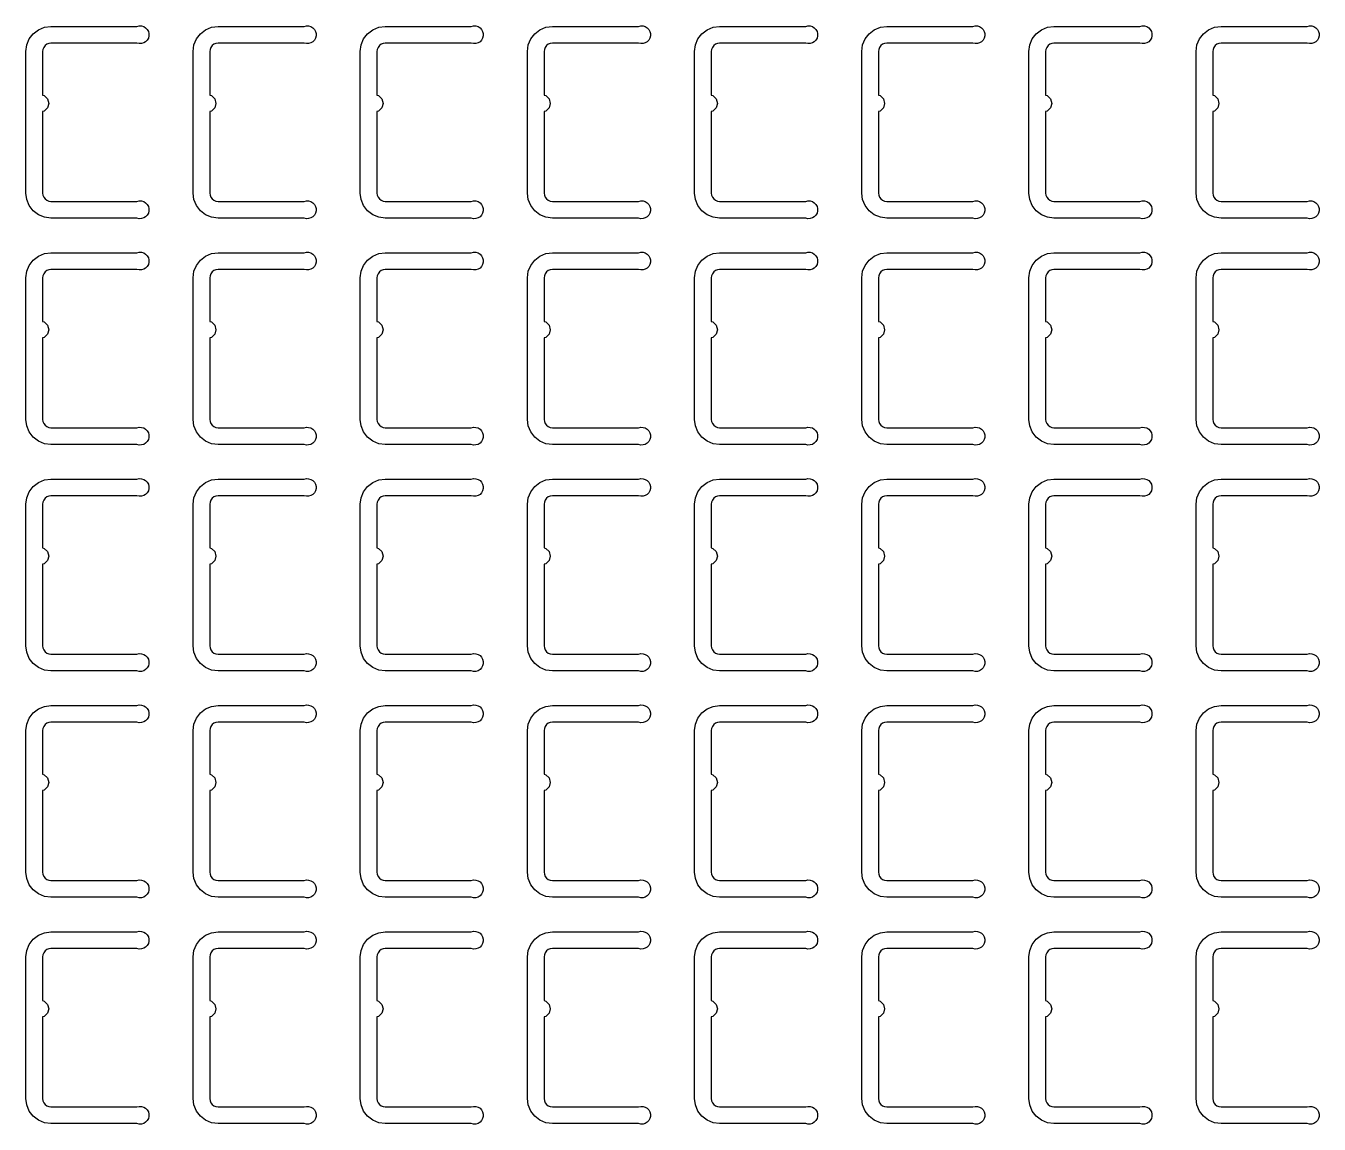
# Model space of a CAD drawing. Extents: x 11 to 212, y 11 to 212.
# Drawn here: x 65.55 to 79.21, y 73.17 to 84.75 of the extents above; entities that cross this region are included whole.
import ezdxf

# ---------------------------------------------------------------- set-up
doc = ezdxf.new("R2010")
doc.units = 0
doc.layers.add('L4', color=7, linetype='continuous')

msp = doc.modelspace()

# ---------------------------------------------------------------- linework, layer by layer
at = {"layer": 'L4'}
for points in [[(66.726, 82.9), (66.75, 82.905), (66.774, 82.905), (66.797, 82.898), (66.817, 82.885), (66.834, 82.868), (66.846, 82.847), (66.852, 82.824), (66.852, 82.8), (66.846, 82.776), (66.834, 82.755), (66.817, 82.738), (66.797, 82.726), (66.774, 82.719), (66.75, 82.718), (66.726, 82.724), (65.818, 82.724), (65.749, 82.733), (65.685, 82.759), (65.63, 82.801), (65.588, 82.856), (65.562, 82.92), (65.553, 82.988), (65.553, 84.482), (65.562, 84.551), (65.588, 84.615), (65.63, 84.67), (65.685, 84.712), (65.749, 84.738), (65.818, 84.747), (66.726, 84.747), (66.75, 84.752), (66.774, 84.752), (66.797, 84.745), (66.817, 84.732), (66.834, 84.715), (66.846, 84.694), (66.852, 84.671), (66.852, 84.647), (66.846, 84.623), (66.834, 84.602), (66.817, 84.585), (66.797, 84.573), (66.774, 84.566), (66.75, 84.565), (66.726, 84.571), (65.818, 84.571), (65.795, 84.568), (65.774, 84.559), (65.755, 84.545), (65.741, 84.526), (65.732, 84.505), (65.729, 84.482), (65.729, 84.022), (65.747, 84.017), (65.782, 83.982), (65.794, 83.935), (65.782, 83.888), (65.747, 83.854), (65.729, 83.849), (65.729, 82.988), (65.732, 82.965), (65.741, 82.944), (65.755, 82.926), (65.774, 82.912), (65.795, 82.903), (65.818, 82.9)], [(68.491, 82.9), (68.514, 82.905), (68.538, 82.905), (68.561, 82.898), (68.582, 82.885), (68.599, 82.868), (68.611, 82.847), (68.617, 82.824), (68.617, 82.8), (68.611, 82.776), (68.599, 82.755), (68.582, 82.738), (68.561, 82.726), (68.538, 82.719), (68.514, 82.718), (68.491, 82.724), (67.582, 82.724), (67.514, 82.733), (67.45, 82.759), (67.395, 82.801), (67.353, 82.856), (67.327, 82.92), (67.318, 82.988), (67.318, 84.482), (67.327, 84.551), (67.353, 84.615), (67.395, 84.67), (67.45, 84.712), (67.514, 84.738), (67.582, 84.747), (68.491, 84.747), (68.514, 84.752), (68.538, 84.752), (68.561, 84.745), (68.582, 84.732), (68.599, 84.715), (68.611, 84.694), (68.617, 84.671), (68.617, 84.647), (68.611, 84.623), (68.599, 84.602), (68.582, 84.585), (68.561, 84.573), (68.538, 84.566), (68.514, 84.565), (68.491, 84.571), (67.582, 84.571), (67.56, 84.568), (67.538, 84.559), (67.52, 84.545), (67.506, 84.526), (67.497, 84.505), (67.494, 84.482), (67.494, 84.022), (67.512, 84.017), (67.546, 83.982), (67.559, 83.935), (67.546, 83.888), (67.512, 83.854), (67.494, 83.849), (67.494, 82.988), (67.497, 82.965), (67.506, 82.944), (67.52, 82.926), (67.538, 82.912), (67.56, 82.903), (67.582, 82.9)], [(70.255, 82.9), (70.279, 82.905), (70.303, 82.905), (70.326, 82.898), (70.347, 82.885), (70.364, 82.868), (70.375, 82.847), (70.382, 82.824), (70.382, 82.8), (70.375, 82.776), (70.364, 82.755), (70.347, 82.738), (70.326, 82.726), (70.303, 82.719), (70.279, 82.718), (70.255, 82.724), (69.347, 82.724), (69.279, 82.733), (69.215, 82.759), (69.16, 82.801), (69.118, 82.856), (69.091, 82.92), (69.082, 82.988), (69.082, 84.482), (69.091, 84.551), (69.118, 84.615), (69.16, 84.67), (69.215, 84.712), (69.279, 84.738), (69.347, 84.747), (70.255, 84.747), (70.279, 84.752), (70.303, 84.752), (70.326, 84.745), (70.347, 84.732), (70.364, 84.715), (70.375, 84.694), (70.382, 84.671), (70.382, 84.647), (70.375, 84.623), (70.364, 84.602), (70.347, 84.585), (70.326, 84.573), (70.303, 84.566), (70.279, 84.565), (70.255, 84.571), (69.347, 84.571), (69.324, 84.568), (69.303, 84.559), (69.285, 84.545), (69.271, 84.526), (69.262, 84.505), (69.259, 84.482), (69.259, 84.022), (69.276, 84.017), (69.311, 83.982), (69.324, 83.935), (69.311, 83.888), (69.276, 83.854), (69.259, 83.849), (69.259, 82.988), (69.262, 82.965), (69.271, 82.944), (69.285, 82.926), (69.303, 82.912), (69.324, 82.903), (69.347, 82.9)], [(72.02, 82.9), (72.044, 82.905), (72.068, 82.905), (72.091, 82.898), (72.112, 82.885), (72.128, 82.868), (72.14, 82.847), (72.146, 82.824), (72.146, 82.8), (72.14, 82.776), (72.128, 82.755), (72.112, 82.738), (72.091, 82.726), (72.068, 82.719), (72.044, 82.718), (72.02, 82.724), (71.112, 82.724), (71.043, 82.733), (70.979, 82.759), (70.925, 82.801), (70.883, 82.856), (70.856, 82.92), (70.847, 82.988), (70.847, 84.482), (70.856, 84.551), (70.883, 84.615), (70.925, 84.67), (70.979, 84.712), (71.043, 84.738), (71.112, 84.747), (72.02, 84.747), (72.044, 84.752), (72.068, 84.752), (72.091, 84.745), (72.112, 84.732), (72.128, 84.715), (72.14, 84.694), (72.146, 84.671), (72.146, 84.647), (72.14, 84.623), (72.128, 84.602), (72.112, 84.585), (72.091, 84.573), (72.068, 84.566), (72.044, 84.565), (72.02, 84.571), (71.112, 84.571), (71.089, 84.568), (71.068, 84.559), (71.049, 84.545), (71.035, 84.526), (71.027, 84.505), (71.024, 84.482), (71.024, 84.022), (71.041, 84.017), (71.076, 83.982), (71.088, 83.935), (71.076, 83.888), (71.041, 83.854), (71.024, 83.849), (71.024, 82.988), (71.027, 82.965), (71.035, 82.944), (71.049, 82.926), (71.068, 82.912), (71.089, 82.903), (71.112, 82.9)], [(73.785, 82.9), (73.808, 82.905), (73.832, 82.905), (73.856, 82.898), (73.876, 82.885), (73.893, 82.868), (73.905, 82.847), (73.911, 82.824), (73.911, 82.8), (73.905, 82.776), (73.893, 82.755), (73.876, 82.738), (73.856, 82.726), (73.832, 82.719), (73.808, 82.718), (73.785, 82.724), (72.876, 82.724), (72.808, 82.733), (72.744, 82.759), (72.689, 82.801), (72.647, 82.856), (72.621, 82.92), (72.612, 82.988), (72.612, 84.482), (72.621, 84.551), (72.647, 84.615), (72.689, 84.67), (72.744, 84.712), (72.808, 84.738), (72.876, 84.747), (73.785, 84.747), (73.808, 84.752), (73.832, 84.752), (73.856, 84.745), (73.876, 84.732), (73.893, 84.715), (73.905, 84.694), (73.911, 84.671), (73.911, 84.647), (73.905, 84.623), (73.893, 84.602), (73.876, 84.585), (73.856, 84.573), (73.832, 84.566), (73.808, 84.565), (73.785, 84.571), (72.876, 84.571), (72.854, 84.568), (72.832, 84.559), (72.814, 84.545), (72.8, 84.526), (72.791, 84.505), (72.788, 84.482), (72.788, 84.022), (72.806, 84.017), (72.84, 83.982), (72.853, 83.935), (72.84, 83.888), (72.806, 83.854), (72.788, 83.849), (72.788, 82.988), (72.791, 82.965), (72.8, 82.944), (72.814, 82.926), (72.832, 82.912), (72.854, 82.903), (72.876, 82.9)], [(75.55, 82.9), (75.573, 82.905), (75.597, 82.905), (75.62, 82.898), (75.641, 82.885), (75.658, 82.868), (75.67, 82.847), (75.676, 82.824), (75.676, 82.8), (75.67, 82.776), (75.658, 82.755), (75.641, 82.738), (75.62, 82.726), (75.597, 82.719), (75.573, 82.718), (75.55, 82.724), (74.641, 82.724), (74.573, 82.733), (74.509, 82.759), (74.454, 82.801), (74.412, 82.856), (74.385, 82.92), (74.376, 82.988), (74.376, 84.482), (74.385, 84.551), (74.412, 84.615), (74.454, 84.67), (74.509, 84.712), (74.573, 84.738), (74.641, 84.747), (75.55, 84.747), (75.573, 84.752), (75.597, 84.752), (75.62, 84.745), (75.641, 84.732), (75.658, 84.715), (75.67, 84.694), (75.676, 84.671), (75.676, 84.647), (75.67, 84.623), (75.658, 84.602), (75.641, 84.585), (75.62, 84.573), (75.597, 84.566), (75.573, 84.565), (75.55, 84.571), (74.641, 84.571), (74.618, 84.568), (74.597, 84.559), (74.579, 84.545), (74.565, 84.526), (74.556, 84.505), (74.553, 84.482), (74.553, 84.022), (74.571, 84.017), (74.605, 83.982), (74.618, 83.935), (74.605, 83.888), (74.571, 83.854), (74.553, 83.849), (74.553, 82.988), (74.556, 82.965), (74.565, 82.944), (74.579, 82.926), (74.597, 82.912), (74.618, 82.903), (74.641, 82.9)], [(77.314, 82.9), (77.338, 82.905), (77.362, 82.905), (77.385, 82.898), (77.406, 82.885), (77.422, 82.868), (77.434, 82.847), (77.44, 82.824), (77.44, 82.8), (77.434, 82.776), (77.422, 82.755), (77.406, 82.738), (77.385, 82.726), (77.362, 82.719), (77.338, 82.718), (77.314, 82.724), (76.406, 82.724), (76.337, 82.733), (76.274, 82.759), (76.219, 82.801), (76.177, 82.856), (76.15, 82.92), (76.141, 82.988), (76.141, 84.482), (76.15, 84.551), (76.177, 84.615), (76.219, 84.67), (76.274, 84.712), (76.337, 84.738), (76.406, 84.747), (77.314, 84.747), (77.338, 84.752), (77.362, 84.752), (77.385, 84.745), (77.406, 84.732), (77.422, 84.715), (77.434, 84.694), (77.44, 84.671), (77.44, 84.647), (77.434, 84.623), (77.422, 84.602), (77.406, 84.585), (77.385, 84.573), (77.362, 84.566), (77.338, 84.565), (77.314, 84.571), (76.406, 84.571), (76.383, 84.568), (76.362, 84.559), (76.343, 84.545), (76.329, 84.526), (76.321, 84.505), (76.318, 84.482), (76.318, 84.022), (76.335, 84.017), (76.37, 83.982), (76.382, 83.935), (76.37, 83.888), (76.335, 83.854), (76.318, 83.849), (76.318, 82.988), (76.321, 82.965), (76.329, 82.944), (76.343, 82.926), (76.362, 82.912), (76.383, 82.903), (76.406, 82.9)], [(79.079, 82.9), (79.103, 82.905), (79.127, 82.905), (79.15, 82.898), (79.17, 82.885), (79.187, 82.868), (79.199, 82.847), (79.205, 82.824), (79.205, 82.8), (79.199, 82.776), (79.187, 82.755), (79.17, 82.738), (79.15, 82.726), (79.127, 82.719), (79.103, 82.718), (79.079, 82.724), (78.171, 82.724), (78.102, 82.733), (78.038, 82.759), (77.983, 82.801), (77.941, 82.856), (77.915, 82.92), (77.906, 82.988), (77.906, 84.482), (77.915, 84.551), (77.941, 84.615), (77.983, 84.67), (78.038, 84.712), (78.102, 84.738), (78.171, 84.747), (79.079, 84.747), (79.103, 84.752), (79.127, 84.752), (79.15, 84.745), (79.17, 84.732), (79.187, 84.715), (79.199, 84.694), (79.205, 84.671), (79.205, 84.647), (79.199, 84.623), (79.187, 84.602), (79.17, 84.585), (79.15, 84.573), (79.127, 84.566), (79.103, 84.565), (79.079, 84.571), (78.171, 84.571), (78.148, 84.568), (78.126, 84.559), (78.108, 84.545), (78.094, 84.526), (78.085, 84.505), (78.082, 84.482), (78.082, 84.022), (78.1, 84.017), (78.134, 83.982), (78.147, 83.935), (78.134, 83.888), (78.1, 83.854), (78.082, 83.849), (78.082, 82.988), (78.085, 82.965), (78.094, 82.944), (78.108, 82.926), (78.126, 82.912), (78.148, 82.903), (78.171, 82.9)], [(66.726, 80.512), (66.75, 80.517), (66.774, 80.516), (66.797, 80.51), (66.817, 80.497), (66.834, 80.48), (66.846, 80.459), (66.852, 80.436), (66.852, 80.411), (66.846, 80.388), (66.834, 80.367), (66.817, 80.35), (66.797, 80.337), (66.774, 80.331), (66.75, 80.33), (66.726, 80.335), (65.818, 80.335), (65.749, 80.344), (65.685, 80.371), (65.63, 80.413), (65.588, 80.468), (65.562, 80.531), (65.553, 80.6), (65.553, 82.094), (65.562, 82.163), (65.588, 82.226), (65.63, 82.281), (65.685, 82.323), (65.749, 82.35), (65.818, 82.359), (66.726, 82.359), (66.75, 82.364), (66.774, 82.364), (66.797, 82.357), (66.817, 82.344), (66.834, 82.327), (66.846, 82.306), (66.852, 82.283), (66.852, 82.259), (66.846, 82.235), (66.834, 82.214), (66.817, 82.197), (66.797, 82.184), (66.774, 82.178), (66.75, 82.177), (66.726, 82.182), (65.818, 82.182), (65.795, 82.179), (65.774, 82.171), (65.755, 82.157), (65.741, 82.138), (65.732, 82.117), (65.729, 82.094), (65.729, 81.633), (65.747, 81.629), (65.782, 81.594), (65.794, 81.547), (65.782, 81.5), (65.747, 81.466), (65.729, 81.461), (65.729, 80.6), (65.732, 80.577), (65.741, 80.556), (65.755, 80.538), (65.774, 80.524), (65.795, 80.515), (65.818, 80.512)], [(68.491, 80.512), (68.514, 80.517), (68.538, 80.516), (68.561, 80.51), (68.582, 80.497), (68.599, 80.48), (68.611, 80.459), (68.617, 80.436), (68.617, 80.411), (68.611, 80.388), (68.599, 80.367), (68.582, 80.35), (68.561, 80.337), (68.538, 80.331), (68.514, 80.33), (68.491, 80.335), (67.582, 80.335), (67.514, 80.344), (67.45, 80.371), (67.395, 80.413), (67.353, 80.468), (67.327, 80.531), (67.318, 80.6), (67.318, 82.094), (67.327, 82.163), (67.353, 82.226), (67.395, 82.281), (67.45, 82.323), (67.514, 82.35), (67.582, 82.359), (68.491, 82.359), (68.514, 82.364), (68.538, 82.364), (68.561, 82.357), (68.582, 82.344), (68.599, 82.327), (68.611, 82.306), (68.617, 82.283), (68.617, 82.259), (68.611, 82.235), (68.599, 82.214), (68.582, 82.197), (68.561, 82.184), (68.538, 82.178), (68.514, 82.177), (68.491, 82.182), (67.582, 82.182), (67.56, 82.179), (67.538, 82.171), (67.52, 82.157), (67.506, 82.138), (67.497, 82.117), (67.494, 82.094), (67.494, 81.633), (67.512, 81.629), (67.546, 81.594), (67.559, 81.547), (67.546, 81.5), (67.512, 81.466), (67.494, 81.461), (67.494, 80.6), (67.497, 80.577), (67.506, 80.556), (67.52, 80.538), (67.538, 80.524), (67.56, 80.515), (67.582, 80.512)], [(70.255, 80.512), (70.279, 80.517), (70.303, 80.516), (70.326, 80.51), (70.347, 80.497), (70.364, 80.48), (70.375, 80.459), (70.382, 80.436), (70.382, 80.411), (70.375, 80.388), (70.364, 80.367), (70.347, 80.35), (70.326, 80.337), (70.303, 80.331), (70.279, 80.33), (70.255, 80.335), (69.347, 80.335), (69.279, 80.344), (69.215, 80.371), (69.16, 80.413), (69.118, 80.468), (69.091, 80.531), (69.082, 80.6), (69.082, 82.094), (69.091, 82.163), (69.118, 82.226), (69.16, 82.281), (69.215, 82.323), (69.279, 82.35), (69.347, 82.359), (70.255, 82.359), (70.279, 82.364), (70.303, 82.364), (70.326, 82.357), (70.347, 82.344), (70.364, 82.327), (70.375, 82.306), (70.382, 82.283), (70.382, 82.259), (70.375, 82.235), (70.364, 82.214), (70.347, 82.197), (70.326, 82.184), (70.303, 82.178), (70.279, 82.177), (70.255, 82.182), (69.347, 82.182), (69.324, 82.179), (69.303, 82.171), (69.285, 82.157), (69.271, 82.138), (69.262, 82.117), (69.259, 82.094), (69.259, 81.633), (69.276, 81.629), (69.311, 81.594), (69.324, 81.547), (69.311, 81.5), (69.276, 81.466), (69.259, 81.461), (69.259, 80.6), (69.262, 80.577), (69.271, 80.556), (69.285, 80.538), (69.303, 80.524), (69.324, 80.515), (69.347, 80.512)], [(72.02, 80.512), (72.044, 80.517), (72.068, 80.516), (72.091, 80.51), (72.112, 80.497), (72.128, 80.48), (72.14, 80.459), (72.146, 80.436), (72.146, 80.411), (72.14, 80.388), (72.128, 80.367), (72.112, 80.35), (72.091, 80.337), (72.068, 80.331), (72.044, 80.33), (72.02, 80.335), (71.112, 80.335), (71.043, 80.344), (70.979, 80.371), (70.925, 80.413), (70.883, 80.468), (70.856, 80.531), (70.847, 80.6), (70.847, 82.094), (70.856, 82.163), (70.883, 82.226), (70.925, 82.281), (70.979, 82.323), (71.043, 82.35), (71.112, 82.359), (72.02, 82.359), (72.044, 82.364), (72.068, 82.364), (72.091, 82.357), (72.112, 82.344), (72.128, 82.327), (72.14, 82.306), (72.146, 82.283), (72.146, 82.259), (72.14, 82.235), (72.128, 82.214), (72.112, 82.197), (72.091, 82.184), (72.068, 82.178), (72.044, 82.177), (72.02, 82.182), (71.112, 82.182), (71.089, 82.179), (71.068, 82.171), (71.049, 82.157), (71.035, 82.138), (71.027, 82.117), (71.024, 82.094), (71.024, 81.633), (71.041, 81.629), (71.076, 81.594), (71.088, 81.547), (71.076, 81.5), (71.041, 81.466), (71.024, 81.461), (71.024, 80.6), (71.027, 80.577), (71.035, 80.556), (71.049, 80.538), (71.068, 80.524), (71.089, 80.515), (71.112, 80.512)], [(73.785, 80.512), (73.808, 80.517), (73.832, 80.516), (73.856, 80.51), (73.876, 80.497), (73.893, 80.48), (73.905, 80.459), (73.911, 80.436), (73.911, 80.411), (73.905, 80.388), (73.893, 80.367), (73.876, 80.35), (73.856, 80.337), (73.832, 80.331), (73.808, 80.33), (73.785, 80.335), (72.876, 80.335), (72.808, 80.344), (72.744, 80.371), (72.689, 80.413), (72.647, 80.468), (72.621, 80.531), (72.612, 80.6), (72.612, 82.094), (72.621, 82.163), (72.647, 82.226), (72.689, 82.281), (72.744, 82.323), (72.808, 82.35), (72.876, 82.359), (73.785, 82.359), (73.808, 82.364), (73.832, 82.364), (73.856, 82.357), (73.876, 82.344), (73.893, 82.327), (73.905, 82.306), (73.911, 82.283), (73.911, 82.259), (73.905, 82.235), (73.893, 82.214), (73.876, 82.197), (73.856, 82.184), (73.832, 82.178), (73.808, 82.177), (73.785, 82.182), (72.876, 82.182), (72.854, 82.179), (72.832, 82.171), (72.814, 82.157), (72.8, 82.138), (72.791, 82.117), (72.788, 82.094), (72.788, 81.633), (72.806, 81.629), (72.84, 81.594), (72.853, 81.547), (72.84, 81.5), (72.806, 81.466), (72.788, 81.461), (72.788, 80.6), (72.791, 80.577), (72.8, 80.556), (72.814, 80.538), (72.832, 80.524), (72.854, 80.515), (72.876, 80.512)], [(75.55, 80.512), (75.573, 80.517), (75.597, 80.516), (75.62, 80.51), (75.641, 80.497), (75.658, 80.48), (75.67, 80.459), (75.676, 80.436), (75.676, 80.411), (75.67, 80.388), (75.658, 80.367), (75.641, 80.35), (75.62, 80.337), (75.597, 80.331), (75.573, 80.33), (75.55, 80.335), (74.641, 80.335), (74.573, 80.344), (74.509, 80.371), (74.454, 80.413), (74.412, 80.468), (74.385, 80.531), (74.376, 80.6), (74.376, 82.094), (74.385, 82.163), (74.412, 82.226), (74.454, 82.281), (74.509, 82.323), (74.573, 82.35), (74.641, 82.359), (75.55, 82.359), (75.573, 82.364), (75.597, 82.364), (75.62, 82.357), (75.641, 82.344), (75.658, 82.327), (75.67, 82.306), (75.676, 82.283), (75.676, 82.259), (75.67, 82.235), (75.658, 82.214), (75.641, 82.197), (75.62, 82.184), (75.597, 82.178), (75.573, 82.177), (75.55, 82.182), (74.641, 82.182), (74.618, 82.179), (74.597, 82.171), (74.579, 82.157), (74.565, 82.138), (74.556, 82.117), (74.553, 82.094), (74.553, 81.633), (74.571, 81.629), (74.605, 81.594), (74.618, 81.547), (74.605, 81.5), (74.571, 81.466), (74.553, 81.461), (74.553, 80.6), (74.556, 80.577), (74.565, 80.556), (74.579, 80.538), (74.597, 80.524), (74.618, 80.515), (74.641, 80.512)], [(77.314, 80.512), (77.338, 80.517), (77.362, 80.516), (77.385, 80.51), (77.406, 80.497), (77.422, 80.48), (77.434, 80.459), (77.44, 80.436), (77.44, 80.411), (77.434, 80.388), (77.422, 80.367), (77.406, 80.35), (77.385, 80.337), (77.362, 80.331), (77.338, 80.33), (77.314, 80.335), (76.406, 80.335), (76.337, 80.344), (76.274, 80.371), (76.219, 80.413), (76.177, 80.468), (76.15, 80.531), (76.141, 80.6), (76.141, 82.094), (76.15, 82.163), (76.177, 82.226), (76.219, 82.281), (76.274, 82.323), (76.337, 82.35), (76.406, 82.359), (77.314, 82.359), (77.338, 82.364), (77.362, 82.364), (77.385, 82.357), (77.406, 82.344), (77.422, 82.327), (77.434, 82.306), (77.44, 82.283), (77.44, 82.259), (77.434, 82.235), (77.422, 82.214), (77.406, 82.197), (77.385, 82.184), (77.362, 82.178), (77.338, 82.177), (77.314, 82.182), (76.406, 82.182), (76.383, 82.179), (76.362, 82.171), (76.343, 82.157), (76.329, 82.138), (76.321, 82.117), (76.318, 82.094), (76.318, 81.633), (76.335, 81.629), (76.37, 81.594), (76.382, 81.547), (76.37, 81.5), (76.335, 81.466), (76.318, 81.461), (76.318, 80.6), (76.321, 80.577), (76.329, 80.556), (76.343, 80.538), (76.362, 80.524), (76.383, 80.515), (76.406, 80.512)], [(79.079, 80.512), (79.103, 80.517), (79.127, 80.516), (79.15, 80.51), (79.17, 80.497), (79.187, 80.48), (79.199, 80.459), (79.205, 80.436), (79.205, 80.411), (79.199, 80.388), (79.187, 80.367), (79.17, 80.35), (79.15, 80.337), (79.127, 80.331), (79.103, 80.33), (79.079, 80.335), (78.171, 80.335), (78.102, 80.344), (78.038, 80.371), (77.983, 80.413), (77.941, 80.468), (77.915, 80.531), (77.906, 80.6), (77.906, 82.094), (77.915, 82.163), (77.941, 82.226), (77.983, 82.281), (78.038, 82.323), (78.102, 82.35), (78.171, 82.359), (79.079, 82.359), (79.103, 82.364), (79.127, 82.364), (79.15, 82.357), (79.17, 82.344), (79.187, 82.327), (79.199, 82.306), (79.205, 82.283), (79.205, 82.259), (79.199, 82.235), (79.187, 82.214), (79.17, 82.197), (79.15, 82.184), (79.127, 82.178), (79.103, 82.177), (79.079, 82.182), (78.171, 82.182), (78.148, 82.179), (78.126, 82.171), (78.108, 82.157), (78.094, 82.138), (78.085, 82.117), (78.082, 82.094), (78.082, 81.633), (78.1, 81.629), (78.134, 81.594), (78.147, 81.547), (78.134, 81.5), (78.1, 81.466), (78.082, 81.461), (78.082, 80.6), (78.085, 80.577), (78.094, 80.556), (78.108, 80.538), (78.126, 80.524), (78.148, 80.515), (78.171, 80.512)], [(66.726, 78.124), (66.75, 78.129), (66.774, 78.128), (66.797, 78.121), (66.817, 78.109), (66.834, 78.092), (66.846, 78.071), (66.852, 78.047), (66.852, 78.023), (66.846, 78), (66.834, 77.979), (66.817, 77.962), (66.797, 77.949), (66.774, 77.942), (66.75, 77.942), (66.726, 77.947), (65.818, 77.947), (65.749, 77.956), (65.685, 77.983), (65.63, 78.025), (65.588, 78.079), (65.562, 78.143), (65.553, 78.212), (65.553, 79.706), (65.562, 79.774), (65.588, 79.838), (65.63, 79.893), (65.685, 79.935), (65.749, 79.962), (65.818, 79.971), (66.726, 79.971), (66.75, 79.976), (66.774, 79.975), (66.797, 79.968), (66.817, 79.956), (66.834, 79.939), (66.846, 79.918), (66.852, 79.894), (66.852, 79.87), (66.846, 79.847), (66.834, 79.826), (66.817, 79.809), (66.797, 79.796), (66.774, 79.789), (66.75, 79.789), (66.726, 79.794), (65.818, 79.794), (65.795, 79.791), (65.774, 79.782), (65.755, 79.768), (65.741, 79.75), (65.732, 79.729), (65.729, 79.706), (65.729, 79.245), (65.747, 79.24), (65.782, 79.206), (65.794, 79.159), (65.782, 79.112), (65.747, 79.077), (65.729, 79.073), (65.729, 78.212), (65.732, 78.189), (65.741, 78.168), (65.755, 78.149), (65.774, 78.135), (65.795, 78.127), (65.818, 78.124)], [(68.491, 78.124), (68.514, 78.129), (68.538, 78.128), (68.561, 78.121), (68.582, 78.109), (68.599, 78.092), (68.611, 78.071), (68.617, 78.047), (68.617, 78.023), (68.611, 78), (68.599, 77.979), (68.582, 77.962), (68.561, 77.949), (68.538, 77.942), (68.514, 77.942), (68.491, 77.947), (67.582, 77.947), (67.514, 77.956), (67.45, 77.983), (67.395, 78.025), (67.353, 78.079), (67.327, 78.143), (67.318, 78.212), (67.318, 79.706), (67.327, 79.774), (67.353, 79.838), (67.395, 79.893), (67.45, 79.935), (67.514, 79.962), (67.582, 79.971), (68.491, 79.971), (68.514, 79.976), (68.538, 79.975), (68.561, 79.968), (68.582, 79.956), (68.599, 79.939), (68.611, 79.918), (68.617, 79.894), (68.617, 79.87), (68.611, 79.847), (68.599, 79.826), (68.582, 79.809), (68.561, 79.796), (68.538, 79.789), (68.514, 79.789), (68.491, 79.794), (67.582, 79.794), (67.56, 79.791), (67.538, 79.782), (67.52, 79.768), (67.506, 79.75), (67.497, 79.729), (67.494, 79.706), (67.494, 79.245), (67.512, 79.24), (67.546, 79.206), (67.559, 79.159), (67.546, 79.112), (67.512, 79.077), (67.494, 79.073), (67.494, 78.212), (67.497, 78.189), (67.506, 78.168), (67.52, 78.149), (67.538, 78.135), (67.56, 78.127), (67.582, 78.124)], [(70.255, 78.124), (70.279, 78.129), (70.303, 78.128), (70.326, 78.121), (70.347, 78.109), (70.364, 78.092), (70.375, 78.071), (70.382, 78.047), (70.382, 78.023), (70.375, 78), (70.364, 77.979), (70.347, 77.962), (70.326, 77.949), (70.303, 77.942), (70.279, 77.942), (70.255, 77.947), (69.347, 77.947), (69.279, 77.956), (69.215, 77.983), (69.16, 78.025), (69.118, 78.079), (69.091, 78.143), (69.082, 78.212), (69.082, 79.706), (69.091, 79.774), (69.118, 79.838), (69.16, 79.893), (69.215, 79.935), (69.279, 79.962), (69.347, 79.971), (70.255, 79.971), (70.279, 79.976), (70.303, 79.975), (70.326, 79.968), (70.347, 79.956), (70.364, 79.939), (70.375, 79.918), (70.382, 79.894), (70.382, 79.87), (70.375, 79.847), (70.364, 79.826), (70.347, 79.809), (70.326, 79.796), (70.303, 79.789), (70.279, 79.789), (70.255, 79.794), (69.347, 79.794), (69.324, 79.791), (69.303, 79.782), (69.285, 79.768), (69.271, 79.75), (69.262, 79.729), (69.259, 79.706), (69.259, 79.245), (69.276, 79.24), (69.311, 79.206), (69.324, 79.159), (69.311, 79.112), (69.276, 79.077), (69.259, 79.073), (69.259, 78.212), (69.262, 78.189), (69.271, 78.168), (69.285, 78.149), (69.303, 78.135), (69.324, 78.127), (69.347, 78.124)], [(72.02, 78.124), (72.044, 78.129), (72.068, 78.128), (72.091, 78.121), (72.112, 78.109), (72.128, 78.092), (72.14, 78.071), (72.146, 78.047), (72.146, 78.023), (72.14, 78), (72.128, 77.979), (72.112, 77.962), (72.091, 77.949), (72.068, 77.942), (72.044, 77.942), (72.02, 77.947), (71.112, 77.947), (71.043, 77.956), (70.979, 77.983), (70.925, 78.025), (70.883, 78.079), (70.856, 78.143), (70.847, 78.212), (70.847, 79.706), (70.856, 79.774), (70.883, 79.838), (70.925, 79.893), (70.979, 79.935), (71.043, 79.962), (71.112, 79.971), (72.02, 79.971), (72.044, 79.976), (72.068, 79.975), (72.091, 79.968), (72.112, 79.956), (72.128, 79.939), (72.14, 79.918), (72.146, 79.894), (72.146, 79.87), (72.14, 79.847), (72.128, 79.826), (72.112, 79.809), (72.091, 79.796), (72.068, 79.789), (72.044, 79.789), (72.02, 79.794), (71.112, 79.794), (71.089, 79.791), (71.068, 79.782), (71.049, 79.768), (71.035, 79.75), (71.027, 79.729), (71.024, 79.706), (71.024, 79.245), (71.041, 79.24), (71.076, 79.206), (71.088, 79.159), (71.076, 79.112), (71.041, 79.077), (71.024, 79.073), (71.024, 78.212), (71.027, 78.189), (71.035, 78.168), (71.049, 78.149), (71.068, 78.135), (71.089, 78.127), (71.112, 78.124)], [(73.785, 78.124), (73.808, 78.129), (73.832, 78.128), (73.856, 78.121), (73.876, 78.109), (73.893, 78.092), (73.905, 78.071), (73.911, 78.047), (73.911, 78.023), (73.905, 78), (73.893, 77.979), (73.876, 77.962), (73.856, 77.949), (73.832, 77.942), (73.808, 77.942), (73.785, 77.947), (72.876, 77.947), (72.808, 77.956), (72.744, 77.983), (72.689, 78.025), (72.647, 78.079), (72.621, 78.143), (72.612, 78.212), (72.612, 79.706), (72.621, 79.774), (72.647, 79.838), (72.689, 79.893), (72.744, 79.935), (72.808, 79.962), (72.876, 79.971), (73.785, 79.971), (73.808, 79.976), (73.832, 79.975), (73.856, 79.968), (73.876, 79.956), (73.893, 79.939), (73.905, 79.918), (73.911, 79.894), (73.911, 79.87), (73.905, 79.847), (73.893, 79.826), (73.876, 79.809), (73.856, 79.796), (73.832, 79.789), (73.808, 79.789), (73.785, 79.794), (72.876, 79.794), (72.854, 79.791), (72.832, 79.782), (72.814, 79.768), (72.8, 79.75), (72.791, 79.729), (72.788, 79.706), (72.788, 79.245), (72.806, 79.24), (72.84, 79.206), (72.853, 79.159), (72.84, 79.112), (72.806, 79.077), (72.788, 79.073), (72.788, 78.212), (72.791, 78.189), (72.8, 78.168), (72.814, 78.149), (72.832, 78.135), (72.854, 78.127), (72.876, 78.124)], [(75.55, 78.124), (75.573, 78.129), (75.597, 78.128), (75.62, 78.121), (75.641, 78.109), (75.658, 78.092), (75.67, 78.071), (75.676, 78.047), (75.676, 78.023), (75.67, 78), (75.658, 77.979), (75.641, 77.962), (75.62, 77.949), (75.597, 77.942), (75.573, 77.942), (75.55, 77.947), (74.641, 77.947), (74.573, 77.956), (74.509, 77.983), (74.454, 78.025), (74.412, 78.079), (74.385, 78.143), (74.376, 78.212), (74.376, 79.706), (74.385, 79.774), (74.412, 79.838), (74.454, 79.893), (74.509, 79.935), (74.573, 79.962), (74.641, 79.971), (75.55, 79.971), (75.573, 79.976), (75.597, 79.975), (75.62, 79.968), (75.641, 79.956), (75.658, 79.939), (75.67, 79.918), (75.676, 79.894), (75.676, 79.87), (75.67, 79.847), (75.658, 79.826), (75.641, 79.809), (75.62, 79.796), (75.597, 79.789), (75.573, 79.789), (75.55, 79.794), (74.641, 79.794), (74.618, 79.791), (74.597, 79.782), (74.579, 79.768), (74.565, 79.75), (74.556, 79.729), (74.553, 79.706), (74.553, 79.245), (74.571, 79.24), (74.605, 79.206), (74.618, 79.159), (74.605, 79.112), (74.571, 79.077), (74.553, 79.073), (74.553, 78.212), (74.556, 78.189), (74.565, 78.168), (74.579, 78.149), (74.597, 78.135), (74.618, 78.127), (74.641, 78.124)], [(77.314, 78.124), (77.338, 78.129), (77.362, 78.128), (77.385, 78.121), (77.406, 78.109), (77.422, 78.092), (77.434, 78.071), (77.44, 78.047), (77.44, 78.023), (77.434, 78), (77.422, 77.979), (77.406, 77.962), (77.385, 77.949), (77.362, 77.942), (77.338, 77.942), (77.314, 77.947), (76.406, 77.947), (76.337, 77.956), (76.274, 77.983), (76.219, 78.025), (76.177, 78.079), (76.15, 78.143), (76.141, 78.212), (76.141, 79.706), (76.15, 79.774), (76.177, 79.838), (76.219, 79.893), (76.274, 79.935), (76.337, 79.962), (76.406, 79.971), (77.314, 79.971), (77.338, 79.976), (77.362, 79.975), (77.385, 79.968), (77.406, 79.956), (77.422, 79.939), (77.434, 79.918), (77.44, 79.894), (77.44, 79.87), (77.434, 79.847), (77.422, 79.826), (77.406, 79.809), (77.385, 79.796), (77.362, 79.789), (77.338, 79.789), (77.314, 79.794), (76.406, 79.794), (76.383, 79.791), (76.362, 79.782), (76.343, 79.768), (76.329, 79.75), (76.321, 79.729), (76.318, 79.706), (76.318, 79.245), (76.335, 79.24), (76.37, 79.206), (76.382, 79.159), (76.37, 79.112), (76.335, 79.077), (76.318, 79.073), (76.318, 78.212), (76.321, 78.189), (76.329, 78.168), (76.343, 78.149), (76.362, 78.135), (76.383, 78.127), (76.406, 78.124)], [(79.079, 78.124), (79.103, 78.129), (79.127, 78.128), (79.15, 78.121), (79.17, 78.109), (79.187, 78.092), (79.199, 78.071), (79.205, 78.047), (79.205, 78.023), (79.199, 78), (79.187, 77.979), (79.17, 77.962), (79.15, 77.949), (79.127, 77.942), (79.103, 77.942), (79.079, 77.947), (78.171, 77.947), (78.102, 77.956), (78.038, 77.983), (77.983, 78.025), (77.941, 78.079), (77.915, 78.143), (77.906, 78.212), (77.906, 79.706), (77.915, 79.774), (77.941, 79.838), (77.983, 79.893), (78.038, 79.935), (78.102, 79.962), (78.171, 79.971), (79.079, 79.971), (79.103, 79.976), (79.127, 79.975), (79.15, 79.968), (79.17, 79.956), (79.187, 79.939), (79.199, 79.918), (79.205, 79.894), (79.205, 79.87), (79.199, 79.847), (79.187, 79.826), (79.17, 79.809), (79.15, 79.796), (79.127, 79.789), (79.103, 79.789), (79.079, 79.794), (78.171, 79.794), (78.148, 79.791), (78.126, 79.782), (78.108, 79.768), (78.094, 79.75), (78.085, 79.729), (78.082, 79.706), (78.082, 79.245), (78.1, 79.24), (78.134, 79.206), (78.147, 79.159), (78.134, 79.112), (78.1, 79.077), (78.082, 79.073), (78.082, 78.212), (78.085, 78.189), (78.094, 78.168), (78.108, 78.149), (78.126, 78.135), (78.148, 78.127), (78.171, 78.124)], [(66.726, 75.735), (66.75, 75.741), (66.774, 75.74), (66.797, 75.733), (66.817, 75.721), (66.834, 75.703), (66.846, 75.682), (66.852, 75.659), (66.852, 75.635), (66.846, 75.612), (66.834, 75.591), (66.817, 75.573), (66.797, 75.561), (66.774, 75.554), (66.75, 75.553), (66.726, 75.559), (65.818, 75.559), (65.749, 75.568), (65.685, 75.594), (65.63, 75.636), (65.588, 75.691), (65.562, 75.755), (65.553, 75.824), (65.553, 77.318), (65.562, 77.386), (65.588, 77.45), (65.63, 77.505), (65.685, 77.547), (65.749, 77.573), (65.818, 77.582), (66.726, 77.582), (66.75, 77.588), (66.774, 77.587), (66.797, 77.58), (66.817, 77.568), (66.834, 77.55), (66.846, 77.529), (66.852, 77.506), (66.852, 77.482), (66.846, 77.459), (66.834, 77.438), (66.817, 77.42), (66.797, 77.408), (66.774, 77.401), (66.75, 77.4), (66.726, 77.406), (65.818, 77.406), (65.795, 77.403), (65.774, 77.394), (65.755, 77.38), (65.741, 77.362), (65.732, 77.34), (65.729, 77.318), (65.729, 76.857), (65.747, 76.852), (65.782, 76.818), (65.794, 76.771), (65.782, 76.724), (65.747, 76.689), (65.729, 76.684), (65.729, 75.824), (65.732, 75.801), (65.741, 75.779), (65.755, 75.761), (65.774, 75.747), (65.795, 75.738), (65.818, 75.735)], [(68.491, 75.735), (68.514, 75.741), (68.538, 75.74), (68.561, 75.733), (68.582, 75.721), (68.599, 75.703), (68.611, 75.682), (68.617, 75.659), (68.617, 75.635), (68.611, 75.612), (68.599, 75.591), (68.582, 75.573), (68.561, 75.561), (68.538, 75.554), (68.514, 75.553), (68.491, 75.559), (67.582, 75.559), (67.514, 75.568), (67.45, 75.594), (67.395, 75.636), (67.353, 75.691), (67.327, 75.755), (67.318, 75.824), (67.318, 77.318), (67.327, 77.386), (67.353, 77.45), (67.395, 77.505), (67.45, 77.547), (67.514, 77.573), (67.582, 77.582), (68.491, 77.582), (68.514, 77.588), (68.538, 77.587), (68.561, 77.58), (68.582, 77.568), (68.599, 77.55), (68.611, 77.529), (68.617, 77.506), (68.617, 77.482), (68.611, 77.459), (68.599, 77.438), (68.582, 77.42), (68.561, 77.408), (68.538, 77.401), (68.514, 77.4), (68.491, 77.406), (67.582, 77.406), (67.56, 77.403), (67.538, 77.394), (67.52, 77.38), (67.506, 77.362), (67.497, 77.34), (67.494, 77.318), (67.494, 76.857), (67.512, 76.852), (67.546, 76.818), (67.559, 76.771), (67.546, 76.724), (67.512, 76.689), (67.494, 76.684), (67.494, 75.824), (67.497, 75.801), (67.506, 75.779), (67.52, 75.761), (67.538, 75.747), (67.56, 75.738), (67.582, 75.735)], [(70.255, 75.735), (70.279, 75.741), (70.303, 75.74), (70.326, 75.733), (70.347, 75.721), (70.364, 75.703), (70.375, 75.682), (70.382, 75.659), (70.382, 75.635), (70.375, 75.612), (70.364, 75.591), (70.347, 75.573), (70.326, 75.561), (70.303, 75.554), (70.279, 75.553), (70.255, 75.559), (69.347, 75.559), (69.279, 75.568), (69.215, 75.594), (69.16, 75.636), (69.118, 75.691), (69.091, 75.755), (69.082, 75.824), (69.082, 77.318), (69.091, 77.386), (69.118, 77.45), (69.16, 77.505), (69.215, 77.547), (69.279, 77.573), (69.347, 77.582), (70.255, 77.582), (70.279, 77.588), (70.303, 77.587), (70.326, 77.58), (70.347, 77.568), (70.364, 77.55), (70.375, 77.529), (70.382, 77.506), (70.382, 77.482), (70.375, 77.459), (70.364, 77.438), (70.347, 77.42), (70.326, 77.408), (70.303, 77.401), (70.279, 77.4), (70.255, 77.406), (69.347, 77.406), (69.324, 77.403), (69.303, 77.394), (69.285, 77.38), (69.271, 77.362), (69.262, 77.34), (69.259, 77.318), (69.259, 76.857), (69.276, 76.852), (69.311, 76.818), (69.324, 76.771), (69.311, 76.724), (69.276, 76.689), (69.259, 76.684), (69.259, 75.824), (69.262, 75.801), (69.271, 75.779), (69.285, 75.761), (69.303, 75.747), (69.324, 75.738), (69.347, 75.735)], [(72.02, 75.735), (72.044, 75.741), (72.068, 75.74), (72.091, 75.733), (72.112, 75.721), (72.128, 75.703), (72.14, 75.682), (72.146, 75.659), (72.146, 75.635), (72.14, 75.612), (72.128, 75.591), (72.112, 75.573), (72.091, 75.561), (72.068, 75.554), (72.044, 75.553), (72.02, 75.559), (71.112, 75.559), (71.043, 75.568), (70.979, 75.594), (70.925, 75.636), (70.883, 75.691), (70.856, 75.755), (70.847, 75.824), (70.847, 77.318), (70.856, 77.386), (70.883, 77.45), (70.925, 77.505), (70.979, 77.547), (71.043, 77.573), (71.112, 77.582), (72.02, 77.582), (72.044, 77.588), (72.068, 77.587), (72.091, 77.58), (72.112, 77.568), (72.128, 77.55), (72.14, 77.529), (72.146, 77.506), (72.146, 77.482), (72.14, 77.459), (72.128, 77.438), (72.112, 77.42), (72.091, 77.408), (72.068, 77.401), (72.044, 77.4), (72.02, 77.406), (71.112, 77.406), (71.089, 77.403), (71.068, 77.394), (71.049, 77.38), (71.035, 77.362), (71.027, 77.34), (71.024, 77.318), (71.024, 76.857), (71.041, 76.852), (71.076, 76.818), (71.088, 76.771), (71.076, 76.724), (71.041, 76.689), (71.024, 76.684), (71.024, 75.824), (71.027, 75.801), (71.035, 75.779), (71.049, 75.761), (71.068, 75.747), (71.089, 75.738), (71.112, 75.735)], [(73.785, 75.735), (73.808, 75.741), (73.832, 75.74), (73.856, 75.733), (73.876, 75.721), (73.893, 75.703), (73.905, 75.682), (73.911, 75.659), (73.911, 75.635), (73.905, 75.612), (73.893, 75.591), (73.876, 75.573), (73.856, 75.561), (73.832, 75.554), (73.808, 75.553), (73.785, 75.559), (72.876, 75.559), (72.808, 75.568), (72.744, 75.594), (72.689, 75.636), (72.647, 75.691), (72.621, 75.755), (72.612, 75.824), (72.612, 77.318), (72.621, 77.386), (72.647, 77.45), (72.689, 77.505), (72.744, 77.547), (72.808, 77.573), (72.876, 77.582), (73.785, 77.582), (73.808, 77.588), (73.832, 77.587), (73.856, 77.58), (73.876, 77.568), (73.893, 77.55), (73.905, 77.529), (73.911, 77.506), (73.911, 77.482), (73.905, 77.459), (73.893, 77.438), (73.876, 77.42), (73.856, 77.408), (73.832, 77.401), (73.808, 77.4), (73.785, 77.406), (72.876, 77.406), (72.854, 77.403), (72.832, 77.394), (72.814, 77.38), (72.8, 77.362), (72.791, 77.34), (72.788, 77.318), (72.788, 76.857), (72.806, 76.852), (72.84, 76.818), (72.853, 76.771), (72.84, 76.724), (72.806, 76.689), (72.788, 76.684), (72.788, 75.824), (72.791, 75.801), (72.8, 75.779), (72.814, 75.761), (72.832, 75.747), (72.854, 75.738), (72.876, 75.735)], [(75.55, 75.735), (75.573, 75.741), (75.597, 75.74), (75.62, 75.733), (75.641, 75.721), (75.658, 75.703), (75.67, 75.682), (75.676, 75.659), (75.676, 75.635), (75.67, 75.612), (75.658, 75.591), (75.641, 75.573), (75.62, 75.561), (75.597, 75.554), (75.573, 75.553), (75.55, 75.559), (74.641, 75.559), (74.573, 75.568), (74.509, 75.594), (74.454, 75.636), (74.412, 75.691), (74.385, 75.755), (74.376, 75.824), (74.376, 77.318), (74.385, 77.386), (74.412, 77.45), (74.454, 77.505), (74.509, 77.547), (74.573, 77.573), (74.641, 77.582), (75.55, 77.582), (75.573, 77.588), (75.597, 77.587), (75.62, 77.58), (75.641, 77.568), (75.658, 77.55), (75.67, 77.529), (75.676, 77.506), (75.676, 77.482), (75.67, 77.459), (75.658, 77.438), (75.641, 77.42), (75.62, 77.408), (75.597, 77.401), (75.573, 77.4), (75.55, 77.406), (74.641, 77.406), (74.618, 77.403), (74.597, 77.394), (74.579, 77.38), (74.565, 77.362), (74.556, 77.34), (74.553, 77.318), (74.553, 76.857), (74.571, 76.852), (74.605, 76.818), (74.618, 76.771), (74.605, 76.724), (74.571, 76.689), (74.553, 76.684), (74.553, 75.824), (74.556, 75.801), (74.565, 75.779), (74.579, 75.761), (74.597, 75.747), (74.618, 75.738), (74.641, 75.735)], [(77.314, 75.735), (77.338, 75.741), (77.362, 75.74), (77.385, 75.733), (77.406, 75.721), (77.422, 75.703), (77.434, 75.682), (77.44, 75.659), (77.44, 75.635), (77.434, 75.612), (77.422, 75.591), (77.406, 75.573), (77.385, 75.561), (77.362, 75.554), (77.338, 75.553), (77.314, 75.559), (76.406, 75.559), (76.337, 75.568), (76.274, 75.594), (76.219, 75.636), (76.177, 75.691), (76.15, 75.755), (76.141, 75.824), (76.141, 77.318), (76.15, 77.386), (76.177, 77.45), (76.219, 77.505), (76.274, 77.547), (76.337, 77.573), (76.406, 77.582), (77.314, 77.582), (77.338, 77.588), (77.362, 77.587), (77.385, 77.58), (77.406, 77.568), (77.422, 77.55), (77.434, 77.529), (77.44, 77.506), (77.44, 77.482), (77.434, 77.459), (77.422, 77.438), (77.406, 77.42), (77.385, 77.408), (77.362, 77.401), (77.338, 77.4), (77.314, 77.406), (76.406, 77.406), (76.383, 77.403), (76.362, 77.394), (76.343, 77.38), (76.329, 77.362), (76.321, 77.34), (76.318, 77.318), (76.318, 76.857), (76.335, 76.852), (76.37, 76.818), (76.382, 76.771), (76.37, 76.724), (76.335, 76.689), (76.318, 76.684), (76.318, 75.824), (76.321, 75.801), (76.329, 75.779), (76.343, 75.761), (76.362, 75.747), (76.383, 75.738), (76.406, 75.735)], [(79.079, 75.735), (79.103, 75.741), (79.127, 75.74), (79.15, 75.733), (79.17, 75.721), (79.187, 75.703), (79.199, 75.682), (79.205, 75.659), (79.205, 75.635), (79.199, 75.612), (79.187, 75.591), (79.17, 75.573), (79.15, 75.561), (79.127, 75.554), (79.103, 75.553), (79.079, 75.559), (78.171, 75.559), (78.102, 75.568), (78.038, 75.594), (77.983, 75.636), (77.941, 75.691), (77.915, 75.755), (77.906, 75.824), (77.906, 77.318), (77.915, 77.386), (77.941, 77.45), (77.983, 77.505), (78.038, 77.547), (78.102, 77.573), (78.171, 77.582), (79.079, 77.582), (79.103, 77.588), (79.127, 77.587), (79.15, 77.58), (79.17, 77.568), (79.187, 77.55), (79.199, 77.529), (79.205, 77.506), (79.205, 77.482), (79.199, 77.459), (79.187, 77.438), (79.17, 77.42), (79.15, 77.408), (79.127, 77.401), (79.103, 77.4), (79.079, 77.406), (78.171, 77.406), (78.148, 77.403), (78.126, 77.394), (78.108, 77.38), (78.094, 77.362), (78.085, 77.34), (78.082, 77.318), (78.082, 76.857), (78.1, 76.852), (78.134, 76.818), (78.147, 76.771), (78.134, 76.724), (78.1, 76.689), (78.082, 76.684), (78.082, 75.824), (78.085, 75.801), (78.094, 75.779), (78.108, 75.761), (78.126, 75.747), (78.148, 75.738), (78.171, 75.735)], [(66.726, 73.347), (66.75, 73.352), (66.774, 73.352), (66.797, 73.345), (66.817, 73.332), (66.834, 73.315), (66.846, 73.294), (66.852, 73.271), (66.852, 73.247), (66.846, 73.223), (66.834, 73.202), (66.817, 73.185), (66.797, 73.173), (66.774, 73.166), (66.75, 73.165), (66.726, 73.171), (65.818, 73.171), (65.749, 73.18), (65.685, 73.206), (65.63, 73.248), (65.588, 73.303), (65.562, 73.367), (65.553, 73.435), (65.553, 74.929), (65.562, 74.998), (65.588, 75.062), (65.63, 75.117), (65.685, 75.159), (65.749, 75.185), (65.818, 75.194), (66.726, 75.194), (66.75, 75.2), (66.774, 75.199), (66.797, 75.192), (66.817, 75.18), (66.834, 75.162), (66.846, 75.141), (66.852, 75.118), (66.852, 75.094), (66.846, 75.071), (66.834, 75.05), (66.817, 75.032), (66.797, 75.02), (66.774, 75.013), (66.75, 75.012), (66.726, 75.018), (65.818, 75.018), (65.795, 75.015), (65.774, 75.006), (65.755, 74.992), (65.741, 74.974), (65.732, 74.952), (65.729, 74.929), (65.729, 74.469), (65.747, 74.464), (65.782, 74.429), (65.794, 74.382), (65.782, 74.335), (65.747, 74.301), (65.729, 74.296), (65.729, 73.435), (65.732, 73.412), (65.741, 73.391), (65.755, 73.373), (65.774, 73.359), (65.795, 73.35), (65.818, 73.347)], [(68.491, 73.347), (68.514, 73.352), (68.538, 73.352), (68.561, 73.345), (68.582, 73.332), (68.599, 73.315), (68.611, 73.294), (68.617, 73.271), (68.617, 73.247), (68.611, 73.223), (68.599, 73.202), (68.582, 73.185), (68.561, 73.173), (68.538, 73.166), (68.514, 73.165), (68.491, 73.171), (67.582, 73.171), (67.514, 73.18), (67.45, 73.206), (67.395, 73.248), (67.353, 73.303), (67.327, 73.367), (67.318, 73.435), (67.318, 74.929), (67.327, 74.998), (67.353, 75.062), (67.395, 75.117), (67.45, 75.159), (67.514, 75.185), (67.582, 75.194), (68.491, 75.194), (68.514, 75.2), (68.538, 75.199), (68.561, 75.192), (68.582, 75.18), (68.599, 75.162), (68.611, 75.141), (68.617, 75.118), (68.617, 75.094), (68.611, 75.071), (68.599, 75.05), (68.582, 75.032), (68.561, 75.02), (68.538, 75.013), (68.514, 75.012), (68.491, 75.018), (67.582, 75.018), (67.56, 75.015), (67.538, 75.006), (67.52, 74.992), (67.506, 74.974), (67.497, 74.952), (67.494, 74.929), (67.494, 74.469), (67.512, 74.464), (67.546, 74.429), (67.559, 74.382), (67.546, 74.335), (67.512, 74.301), (67.494, 74.296), (67.494, 73.435), (67.497, 73.412), (67.506, 73.391), (67.52, 73.373), (67.538, 73.359), (67.56, 73.35), (67.582, 73.347)], [(70.255, 73.347), (70.279, 73.352), (70.303, 73.352), (70.326, 73.345), (70.347, 73.332), (70.364, 73.315), (70.375, 73.294), (70.382, 73.271), (70.382, 73.247), (70.375, 73.223), (70.364, 73.202), (70.347, 73.185), (70.326, 73.173), (70.303, 73.166), (70.279, 73.165), (70.255, 73.171), (69.347, 73.171), (69.279, 73.18), (69.215, 73.206), (69.16, 73.248), (69.118, 73.303), (69.091, 73.367), (69.082, 73.435), (69.082, 74.929), (69.091, 74.998), (69.118, 75.062), (69.16, 75.117), (69.215, 75.159), (69.279, 75.185), (69.347, 75.194), (70.255, 75.194), (70.279, 75.2), (70.303, 75.199), (70.326, 75.192), (70.347, 75.18), (70.364, 75.162), (70.375, 75.141), (70.382, 75.118), (70.382, 75.094), (70.375, 75.071), (70.364, 75.05), (70.347, 75.032), (70.326, 75.02), (70.303, 75.013), (70.279, 75.012), (70.255, 75.018), (69.347, 75.018), (69.324, 75.015), (69.303, 75.006), (69.285, 74.992), (69.271, 74.974), (69.262, 74.952), (69.259, 74.929), (69.259, 74.469), (69.276, 74.464), (69.311, 74.429), (69.324, 74.382), (69.311, 74.335), (69.276, 74.301), (69.259, 74.296), (69.259, 73.435), (69.262, 73.412), (69.271, 73.391), (69.285, 73.373), (69.303, 73.359), (69.324, 73.35), (69.347, 73.347)], [(72.02, 73.347), (72.044, 73.352), (72.068, 73.352), (72.091, 73.345), (72.112, 73.332), (72.128, 73.315), (72.14, 73.294), (72.146, 73.271), (72.146, 73.247), (72.14, 73.223), (72.128, 73.202), (72.112, 73.185), (72.091, 73.173), (72.068, 73.166), (72.044, 73.165), (72.02, 73.171), (71.112, 73.171), (71.043, 73.18), (70.979, 73.206), (70.925, 73.248), (70.883, 73.303), (70.856, 73.367), (70.847, 73.435), (70.847, 74.929), (70.856, 74.998), (70.883, 75.062), (70.925, 75.117), (70.979, 75.159), (71.043, 75.185), (71.112, 75.194), (72.02, 75.194), (72.044, 75.2), (72.068, 75.199), (72.091, 75.192), (72.112, 75.18), (72.128, 75.162), (72.14, 75.141), (72.146, 75.118), (72.146, 75.094), (72.14, 75.071), (72.128, 75.05), (72.112, 75.032), (72.091, 75.02), (72.068, 75.013), (72.044, 75.012), (72.02, 75.018), (71.112, 75.018), (71.089, 75.015), (71.068, 75.006), (71.049, 74.992), (71.035, 74.974), (71.027, 74.952), (71.024, 74.929), (71.024, 74.469), (71.041, 74.464), (71.076, 74.429), (71.088, 74.382), (71.076, 74.335), (71.041, 74.301), (71.024, 74.296), (71.024, 73.435), (71.027, 73.412), (71.035, 73.391), (71.049, 73.373), (71.068, 73.359), (71.089, 73.35), (71.112, 73.347)], [(73.785, 73.347), (73.808, 73.352), (73.832, 73.352), (73.856, 73.345), (73.876, 73.332), (73.893, 73.315), (73.905, 73.294), (73.911, 73.271), (73.911, 73.247), (73.905, 73.223), (73.893, 73.202), (73.876, 73.185), (73.856, 73.173), (73.832, 73.166), (73.808, 73.165), (73.785, 73.171), (72.876, 73.171), (72.808, 73.18), (72.744, 73.206), (72.689, 73.248), (72.647, 73.303), (72.621, 73.367), (72.612, 73.435), (72.612, 74.929), (72.621, 74.998), (72.647, 75.062), (72.689, 75.117), (72.744, 75.159), (72.808, 75.185), (72.876, 75.194), (73.785, 75.194), (73.808, 75.2), (73.832, 75.199), (73.856, 75.192), (73.876, 75.18), (73.893, 75.162), (73.905, 75.141), (73.911, 75.118), (73.911, 75.094), (73.905, 75.071), (73.893, 75.05), (73.876, 75.032), (73.856, 75.02), (73.832, 75.013), (73.808, 75.012), (73.785, 75.018), (72.876, 75.018), (72.854, 75.015), (72.832, 75.006), (72.814, 74.992), (72.8, 74.974), (72.791, 74.952), (72.788, 74.929), (72.788, 74.469), (72.806, 74.464), (72.84, 74.429), (72.853, 74.382), (72.84, 74.335), (72.806, 74.301), (72.788, 74.296), (72.788, 73.435), (72.791, 73.412), (72.8, 73.391), (72.814, 73.373), (72.832, 73.359), (72.854, 73.35), (72.876, 73.347)], [(75.55, 73.347), (75.573, 73.352), (75.597, 73.352), (75.62, 73.345), (75.641, 73.332), (75.658, 73.315), (75.67, 73.294), (75.676, 73.271), (75.676, 73.247), (75.67, 73.223), (75.658, 73.202), (75.641, 73.185), (75.62, 73.173), (75.597, 73.166), (75.573, 73.165), (75.55, 73.171), (74.641, 73.171), (74.573, 73.18), (74.509, 73.206), (74.454, 73.248), (74.412, 73.303), (74.385, 73.367), (74.376, 73.435), (74.376, 74.929), (74.385, 74.998), (74.412, 75.062), (74.454, 75.117), (74.509, 75.159), (74.573, 75.185), (74.641, 75.194), (75.55, 75.194), (75.573, 75.2), (75.597, 75.199), (75.62, 75.192), (75.641, 75.18), (75.658, 75.162), (75.67, 75.141), (75.676, 75.118), (75.676, 75.094), (75.67, 75.071), (75.658, 75.05), (75.641, 75.032), (75.62, 75.02), (75.597, 75.013), (75.573, 75.012), (75.55, 75.018), (74.641, 75.018), (74.618, 75.015), (74.597, 75.006), (74.579, 74.992), (74.565, 74.974), (74.556, 74.952), (74.553, 74.929), (74.553, 74.469), (74.571, 74.464), (74.605, 74.429), (74.618, 74.382), (74.605, 74.335), (74.571, 74.301), (74.553, 74.296), (74.553, 73.435), (74.556, 73.412), (74.565, 73.391), (74.579, 73.373), (74.597, 73.359), (74.618, 73.35), (74.641, 73.347)], [(77.314, 73.347), (77.338, 73.352), (77.362, 73.352), (77.385, 73.345), (77.406, 73.332), (77.422, 73.315), (77.434, 73.294), (77.44, 73.271), (77.44, 73.247), (77.434, 73.223), (77.422, 73.202), (77.406, 73.185), (77.385, 73.173), (77.362, 73.166), (77.338, 73.165), (77.314, 73.171), (76.406, 73.171), (76.337, 73.18), (76.274, 73.206), (76.219, 73.248), (76.177, 73.303), (76.15, 73.367), (76.141, 73.435), (76.141, 74.929), (76.15, 74.998), (76.177, 75.062), (76.219, 75.117), (76.274, 75.159), (76.337, 75.185), (76.406, 75.194), (77.314, 75.194), (77.338, 75.2), (77.362, 75.199), (77.385, 75.192), (77.406, 75.18), (77.422, 75.162), (77.434, 75.141), (77.44, 75.118), (77.44, 75.094), (77.434, 75.071), (77.422, 75.05), (77.406, 75.032), (77.385, 75.02), (77.362, 75.013), (77.338, 75.012), (77.314, 75.018), (76.406, 75.018), (76.383, 75.015), (76.362, 75.006), (76.343, 74.992), (76.329, 74.974), (76.321, 74.952), (76.318, 74.929), (76.318, 74.469), (76.335, 74.464), (76.37, 74.429), (76.382, 74.382), (76.37, 74.335), (76.335, 74.301), (76.318, 74.296), (76.318, 73.435), (76.321, 73.412), (76.329, 73.391), (76.343, 73.373), (76.362, 73.359), (76.383, 73.35), (76.406, 73.347)], [(79.079, 73.347), (79.103, 73.352), (79.127, 73.352), (79.15, 73.345), (79.17, 73.332), (79.187, 73.315), (79.199, 73.294), (79.205, 73.271), (79.205, 73.247), (79.199, 73.223), (79.187, 73.202), (79.17, 73.185), (79.15, 73.173), (79.127, 73.166), (79.103, 73.165), (79.079, 73.171), (78.171, 73.171), (78.102, 73.18), (78.038, 73.206), (77.983, 73.248), (77.941, 73.303), (77.915, 73.367), (77.906, 73.435), (77.906, 74.929), (77.915, 74.998), (77.941, 75.062), (77.983, 75.117), (78.038, 75.159), (78.102, 75.185), (78.171, 75.194), (79.079, 75.194), (79.103, 75.2), (79.127, 75.199), (79.15, 75.192), (79.17, 75.18), (79.187, 75.162), (79.199, 75.141), (79.205, 75.118), (79.205, 75.094), (79.199, 75.071), (79.187, 75.05), (79.17, 75.032), (79.15, 75.02), (79.127, 75.013), (79.103, 75.012), (79.079, 75.018), (78.171, 75.018), (78.148, 75.015), (78.126, 75.006), (78.108, 74.992), (78.094, 74.974), (78.085, 74.952), (78.082, 74.929), (78.082, 74.469), (78.1, 74.464), (78.134, 74.429), (78.147, 74.382), (78.134, 74.335), (78.1, 74.301), (78.082, 74.296), (78.082, 73.435), (78.085, 73.412), (78.094, 73.391), (78.108, 73.373), (78.126, 73.359), (78.148, 73.35), (78.171, 73.347)]]:
    msp.add_lwpolyline(points, close=True, dxfattribs=at)

doc.saveas('drawing.dxf')
